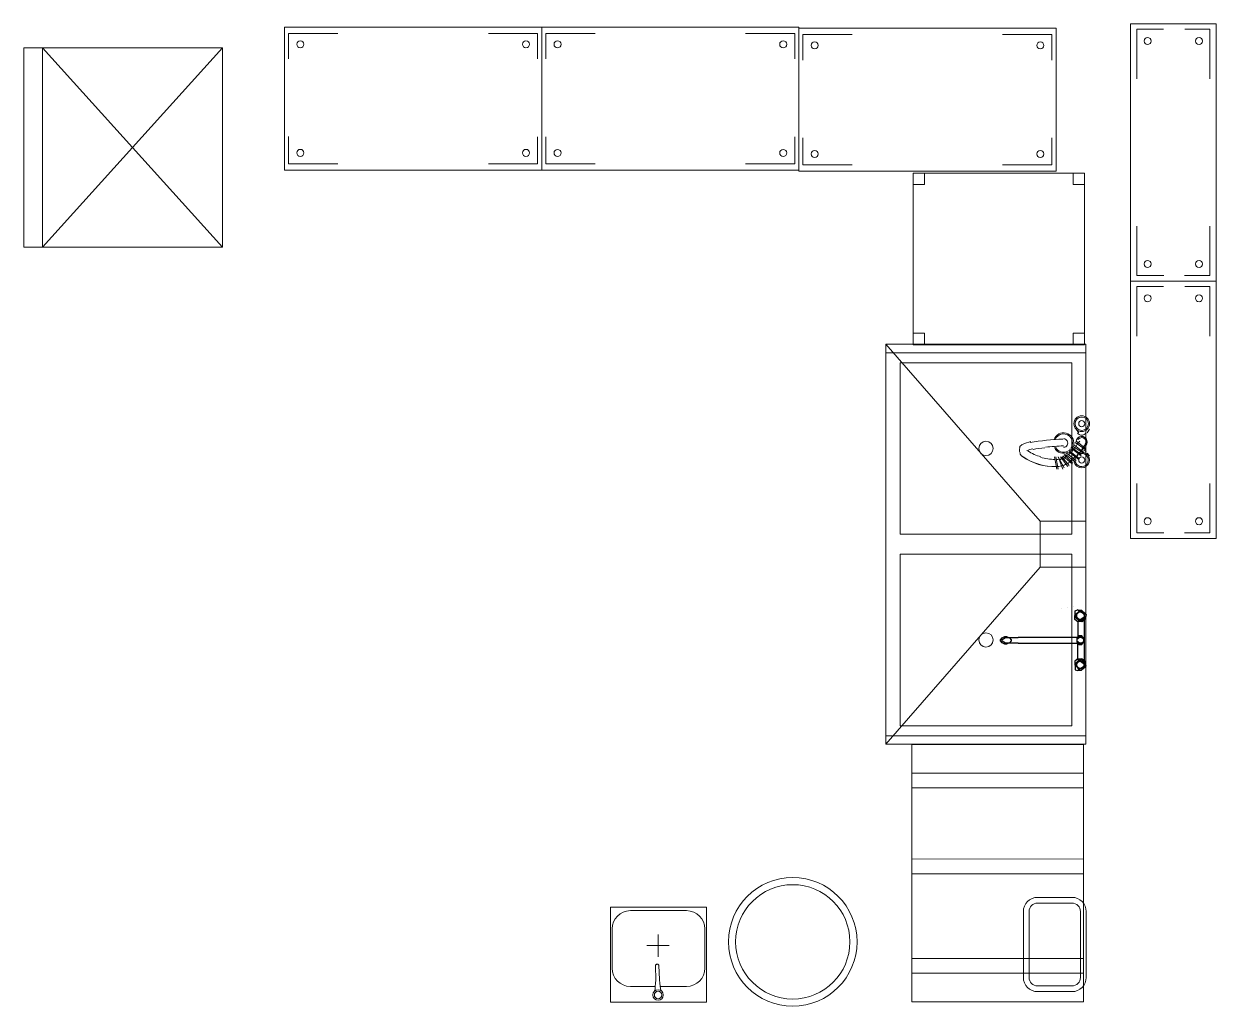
# Model space of a CAD drawing. Header units: millimetres. Extents: x -217779 to 263180, y 55413 to 130161.
# Drawn here: x -211430 to -207257, y 111249 to 114685 of the extents above; entities that cross this region are included whole.
import ezdxf

# ---------------------------------------------------------------- set-up
doc = ezdxf.new("R2010")
doc.units = ezdxf.units.MM
doc.layers.add('ТХ_пищеблок', color=30, linetype='Continuous', lineweight=20)
doc.layers.add('ТХ_привязка ТХ', color=7, linetype='Continuous', true_color=0x163d5c)

# ---------------------------------------------------------------- blocks, each defined once
blk = doc.blocks.new('A$C19c1ccfc')
at = {"layer": 'ТХ_пищеблок', "extrusion": (6.19736e-05, -0.000470712, 1)}
for p, q in [((-1573.2, -16565.4, 0.9), (-1573.2, -15665.4, 1.4)), ((-1573.2, -15665.4, 1.4), (-1273.2, -15665.4, 1.4)), ((-1273.2, -15665.4, 1.4), (-1273.2, -16565.4, 0.9)), ((-1273.2, -16565.4, 0.9), (-1573.2, -16565.4, 0.9)), ((-1573.2, -17465.4, 0.5), (-1573.2, -16565.4, 0.9)), ((-1573.2, -16565.4, 0.9), (-1273.2, -16565.4, 0.9)), ((-1273.2, -16565.4, 0.9), (-1273.2, -17465.4, 0.5)), ((-1273.2, -17465.4, 0.5), (-1573.2, -17465.4, 0.5))]:
    blk.add_line(p, q, dxfattribs=at)
at = {"layer": 'ТХ_пищеблок', "color": 140}
for p, q in [((-5381.8, -16446.9), (-5381.8, -15749.9)), ((-4751.5, -16446.9), (-5381.8, -15749.9)), ((-5381.8, -16446.9), (-4751.5, -15749.9))]:
    blk.add_line(p, q, dxfattribs=at)
at = {"layer": 'ТХ_пищеблок'}
for p, q in [((-2293.7, -16187.8, 0), (-2333.7, -16187.8, 0)), ((-2333.7, -16187.8, 0), (-2333.7, -16227.8, 0)), ((-2333.7, -16187.8, 0), (-1733.7, -16187.8, 0)), ((-2333.7, -16787.8, 0), (-2333.7, -16187.8, 0)), ((-2293.7, -16227.8, 0), (-2293.7, -16187.8, 0)), ((-1773.7, -16187.8, 0), (-1733.7, -16187.8, 0)), ((-1773.7, -16227.8, 0), (-1773.7, -16187.8, 0)), ((-1733.7, -16187.8, 0), (-1733.7, -16752.8, 0)), ((-1733.7, -16187.8, 0), (-1733.7, -16227.8, 0)), ((-2333.7, -16227.8, 0), (-2293.7, -16227.8, 0)), ((-1733.7, -16227.8, 0), (-1773.7, -16227.8, 0)), ((-2293.7, -16747.8, 0), (-2333.7, -16747.8, 0)), ((-2333.7, -16747.8, 0), (-2333.7, -16787.8, 0)), ((-2293.7, -16787.8, 0), (-2293.7, -16747.8, 0)), ((-1773.7, -16747.8, 0), (-1733.7, -16747.8, 0)), ((-1773.7, -16787.8, 0), (-1773.7, -16747.8, 0)), ((-1733.7, -16747.8, 0), (-1733.7, -16787.8, 0)), ((-1888.9, -17405.8), (-2428.9, -16785.8)), ((-2428.9, -18185.8), (-2428.9, -16785.8)), ((-2428.9, -16785.8), (-1728.9, -16785.8)), ((-1733.7, -16787.8, 0), (-2333.7, -16787.8, 0)), ((-2333.7, -16787.8, 0), (-2293.7, -16787.8, 0)), ((-1733.7, -16787.8, 0), (-1773.7, -16787.8, 0)), ((-1728.9, -16785.8), (-1728.9, -18185.8)), ((-1728.9, -17405.8), (-1888.9, -17405.8)), ((-1888.9, -17405.8), (-1888.9, -17565.8)), ((-1888.9, -17565.8), (-2428.9, -18185.8)), ((-1888.9, -17565.8), (-1728.9, -17565.8)), ((-1728.9, -18185.8), (-2428.9, -18185.8)), ((-2337.9, -18287.1), (-1737.9, -18287.2)), ((-2337.9, -18338.6), (-1737.9, -18338.6)), ((-2337.9, -18587.1), (-1737.9, -18587.2)), ((-2337.9, -18638.6), (-1737.9, -18638.6)), ((-1778.1, -18721.3, 61.9), (-1898.1, -18721.3, 61.9)), ((-1948.1, -18771.3, 61.9), (-1948.1, -19001.3, 61.9)), ((-1928.1, -18771.3, 61.9), (-1928.1, -19001.3, 61.9)), ((-1778.1, -18741.3, 61.9), (-1898.1, -18741.3, 61.9)), ((-1748.1, -19001.3, 61.9), (-1748.1, -18771.3, 61.9)), ((-1728.1, -19001.3, 61.9), (-1728.1, -18771.3, 61.9)), ((-2337.9, -18935.7), (-1737.9, -18935.7)), ((-2337.9, -18987.1), (-1737.9, -18987.1)), ((-1898.1, -19031.3, 61.9), (-1778.1, -19031.3, 61.9)), ((-1898.1, -19051.3, 61.9), (-1778.1, -19051.3, 61.9))]:
    blk.add_line(p, q, dxfattribs=at)
at = {"layer": 'ТХ_пищеблок', "color": 132}
for p, q in [((-2428.9, -18155.8), (-2428.9, -16815.8)), ((-2428.9, -16815.8), (-1728.9, -16815.8)), ((-1728.9, -16815.8), (-1728.9, -18155.8)), ((-2378.9, -17450.8), (-2378.9, -16850.8)), ((-2378.9, -16850.8), (-1778.9, -16850.8)), ((-1778.9, -16850.8), (-1778.9, -17450.8)), ((-1778.9, -17450.8), (-2378.9, -17450.8)), ((-2378.9, -18120.8), (-2378.9, -17520.8)), ((-2378.9, -17520.8), (-1778.9, -17520.8)), ((-1778.9, -17520.8), (-1778.9, -18120.8)), ((-1778.9, -18120.8), (-2378.9, -18120.8)), ((-1728.9, -18155.8), (-2428.9, -18155.8)), ((-3056.7, -18755.9), (-3393.7, -18755.9)), ((-3393.7, -18755.9), (-3393.7, -19087.9)), ((-3126.7, -18767.9), (-3323.7, -18767.9)), ((-3056.7, -19087.9), (-3056.7, -18755.9)), ((-3387.7, -18831.9), (-3387.7, -18968.9)), ((-3226.8, -18851), (-3226.7, -18929.3)), ((-3062.7, -18968.9), (-3062.7, -18831.9)), ((-3188, -18889.8), (-3266.3, -18889.9)), ((-3236.2, -18960.3), (-3235.9, -18959.3)), ((-3236.2, -18960.3), (-3235.9, -18959.3)), ((-3236.2, -18960.3), (-3234.9, -19010.7)), ((-3236.2, -18960.3), (-3234.9, -19010.7)), ((-3235.9, -18959.3), (-3235.5, -18958.4)), ((-3235.5, -18958.4), (-3234.9, -18957.5)), ((-3234.9, -18957.5), (-3234.1, -18956.8)), ((-3234.9, -18957.5), (-3234.1, -18956.8)), ((-3234.1, -18956.8), (-3233.2, -18956.2)), ((-3234.1, -18956.8), (-3233.2, -18956.2)), ((-3233.3, -18956.1), (-3232.8, -18955.7)), ((-3233.2, -18956.2), (-3232.2, -18955.7)), ((-3233.2, -18956.2), (-3232.2, -18955.7)), ((-3232.8, -18955.7), (-3232.1, -18955.4)), ((-3232.5, -18955.7), (-3231.5, -18955.4)), ((-3232.5, -18955.7), (-3231.5, -18955.4)), ((-3232.1, -18955.4), (-3231.2, -18955.1)), ((-3231.5, -18955.4), (-3230.4, -18955.3)), ((-3231.5, -18955.4), (-3230.4, -18955.3)), ((-3231.2, -18955.1), (-3230.4, -18955.1)), ((-3230.4, -18955.1), (-3229.5, -18955.1)), ((-3230.4, -18955.3), (-3229.3, -18955.4)), ((-3230.4, -18955.3), (-3229.3, -18955.4)), ((-3229.5, -18955.1), (-3228.7, -18955.3)), ((-3229.3, -18955.4), (-3228.2, -18955.6)), ((-3229.3, -18955.4), (-3228.2, -18955.6)), ((-3228.7, -18955.3), (-3227.9, -18955.6)), ((-3227.9, -18955.6), (-3227.4, -18955.9)), ((-3227.8, -18955.6), (-3226.8, -18956)), ((-3227.8, -18955.6), (-3226.8, -18956)), ((-3226.8, -18956), (-3225.8, -18956.6)), ((-3226.8, -18956), (-3225.8, -18956.6)), ((-3225.8, -18956.6), (-3225, -18957.2)), ((-3225.8, -18956.6), (-3225, -18957.2)), ((-3225, -18957.2), (-3224.3, -18958.1)), ((-3224.3, -18958.1), (-3223.8, -18959)), ((-3224.3, -18958.1), (-3223.8, -18959)), ((-3223.8, -18959), (-3223.5, -18959.9)), ((-3223.8, -18959), (-3223.5, -18959.9)), ((-3223.5, -18959.9), (-3222.1, -19009.3)), ((-3236.4, -19033.1), (-3235.4, -19022.1)), ((-3235.4, -19022.1), (-3234.9, -19010.7)), ((-3222.1, -19009.2), (-3222.1, -19009.3)), ((-3222.1, -19009.3), (-3222, -19010.3)), ((-3222.1, -19009.3), (-3222, -19010.3)), ((-3220.8, -19021.7), (-3222, -19010.3)), ((-3219.5, -19032), (-3220.8, -19021.7)), ((-3323.7, -19032.9), (-3236.4, -19032.9)), ((-3239.8, -19050.2), (-3238.4, -19046.8)), ((-3238.4, -19046.9), (-3237.3, -19041)), ((-3237.3, -19041), (-3236.4, -19033)), ((-3218.1, -19039.8), (-3219.5, -19031.9)), ((-3219.3, -19032.9), (-3126.7, -19032.9)), ((-3216.6, -19045.7), (-3218.1, -19039.8)), ((-3215.2, -19048.9), (-3216.7, -19045.6)), ((-3215.2, -19048.9), (-3216.7, -19045.6)), ((-3393.7, -19087.9), (-3056.7, -19087.9))]:
    blk.add_line(p, q, dxfattribs=at)
at = {"layer": 'ТХ_пищеблок', "color": 132, "linetype": 'ByBlock', "lineweight": -2, "ltscale": 100}
for p, q in [((-1767.8, -17749), (-1767, -17719)), ((-1767.8, -17749), (-1767, -17719)), ((-1767, -17719), (-1758, -17716)), ((-1767, -17719), (-1758, -17716)), ((-1763.9, -17731), (-1753.9, -17720.9)), ((-1763.9, -17731), (-1753.9, -17720.9)), ((-1763.9, -17743), (-1763.9, -17731)), ((-1763.9, -17743), (-1763.9, -17731)), ((-1733.9, -17731.9), (-1758, -17716)), ((-1758, -17716), (-1745, -17716.9)), ((-1733.9, -17731.9), (-1758, -17716)), ((-1743.9, -17720.9), (-1753.9, -17720.9)), ((-1743.9, -17720.9), (-1753.9, -17720.9)), ((-1731.9, -17727.9), (-1745, -17716.9)), ((-1731.9, -17727.9), (-1745, -17716.9)), ((-1743.9, -17720.9), (-1734.9, -17730.9)), ((-1743.9, -17720.9), (-1734.9, -17730.9)), ((-1731.9, -17727.9), (-1734.9, -17729.9)), ((-1731.9, -17727.9), (-1734.9, -17729.9)), ((-1734.9, -17729.9), (-1733.9, -17731.9)), ((-1734.9, -17729.9), (-1733.9, -17731.9)), ((-1734.9, -17730.9), (-1734.9, -17742.9)), ((-1734.9, -17730.9), (-1734.9, -17742.9)), ((-1732.9, -17738.9), (-1733.9, -17731.9)), ((-1732.9, -17738.9), (-1733.9, -17731.9)), ((-1731.9, -17727.9), (-1727.9, -17732.9)), ((-1731.9, -17727.9), (-1727.9, -17732.9)), ((-1727.9, -17732.9), (-1730.9, -17741.9)), ((-1727.9, -17732.9), (-1730.9, -17741.9)), ((-1757.8, -17757), (-1767.8, -17749)), ((-1757.8, -17757), (-1767.8, -17749)), ((-1753.8, -17752.9), (-1763.9, -17743)), ((-1753.8, -17752.9), (-1763.9, -17743)), ((-1754.8, -17754), (-1757.8, -17757)), ((-1754.8, -17754), (-1757.8, -17757)), ((-1757.8, -17757), (-1754.8, -17756)), ((-1757.8, -17757), (-1754.8, -17756)), ((-1757.5, -17756.9), (-1757.4, -17812)), ((-1754.8, -17754), (-1734.9, -17739.9)), ((-1754.8, -17754), (-1734.9, -17739.9)), ((-1745.8, -17755.9), (-1754.8, -17754)), ((-1745.8, -17755.9), (-1754.8, -17754)), ((-1743.8, -17756.9), (-1754.8, -17756)), ((-1743.8, -17756.9), (-1754.8, -17756)), ((-1743.8, -17752.9), (-1753.8, -17752.9)), ((-1743.8, -17752.9), (-1753.8, -17752.9)), ((-1736.8, -17750.9), (-1745.8, -17755.9)), ((-1736.8, -17750.9), (-1745.8, -17755.9)), ((-1734.9, -17742.9), (-1743.8, -17752.9)), ((-1734.9, -17742.9), (-1743.8, -17752.9)), ((-1734.8, -17752.9), (-1743.8, -17756.9)), ((-1734.8, -17752.9), (-1743.8, -17756.9)), ((-1734.9, -17739.9), (-1736.8, -17750.9)), ((-1734.9, -17739.9), (-1736.8, -17750.9)), ((-1732.9, -17738.9), (-1734.9, -17739.9)), ((-1732.9, -17738.9), (-1734.9, -17739.9)), ((-1734.8, -17752.9), (-1730.9, -17741.9)), ((-1734.8, -17752.9), (-1730.9, -17741.9)), ((-1734.8, -17752.9), (-1734.7, -17891)), ((-2028.5, -17820.2), (-2022.5, -17813.2)), ((-2022.5, -17813.2), (-2012.5, -17809.2)), ((-2022.5, -17819.2), (-2010.5, -17812.2)), ((-2022.5, -17825.2), (-2022.5, -17819.2)), ((-2012.5, -17809.2), (-2006.5, -17809.2)), ((-2010.5, -17812.2), (-1966.5, -17812.2)), ((-2006.5, -17809.2), (-1996.5, -17813.2)), ((-1996.5, -17813.2), (-1990.5, -17820.2)), ((-1757.4, -17812), (-1966.5, -17812.2)), ((-1753.6, -17807), (-1760.6, -17816)), ((-1753.6, -17807), (-1760.6, -17816)), ((-1753.6, -17810), (-1760.6, -17817)), ((-1753.6, -17810), (-1760.6, -17817)), ((-1751.4, -17812), (-1760.6, -17819)), ((-1760.6, -17816), (-1760.6, -17828)), ((-1760.6, -17816), (-1760.6, -17828)), ((-1743.6, -17807), (-1753.6, -17807)), ((-1743.6, -17807), (-1753.6, -17807)), ((-1742.6, -17810), (-1753.6, -17810)), ((-1742.6, -17810), (-1753.6, -17810)), ((-1745.6, -17812), (-1751.4, -17812)), ((-1735.6, -17819), (-1745.6, -17812)), ((-1735.6, -17819), (-1745.6, -17812)), ((-1736.6, -17816), (-1743.6, -17807)), ((-1736.6, -17816), (-1743.6, -17807)), ((-1735.6, -17817), (-1742.6, -17810)), ((-1735.6, -17817), (-1742.6, -17810)), ((-1736.6, -17828), (-1736.6, -17816)), ((-1736.6, -17828), (-1736.6, -17816)), ((-1735.6, -17827), (-1735.6, -17817)), ((-1735.6, -17827), (-1735.6, -17817)), ((-2028.5, -17824.2), (-2028.5, -17820.2)), ((-2022.5, -17831.2), (-2028.5, -17824.2)), ((-2010.5, -17832.2), (-2022.5, -17825.2)), ((-2012.5, -17835.2), (-2022.5, -17831.2)), ((-2006.5, -17835.2), (-2012.5, -17835.2)), ((-1966.5, -17832.2), (-2010.5, -17832.2)), ((-1996.5, -17831.2), (-2006.5, -17835.2)), ((-1990.5, -17824.2), (-1996.5, -17831.2)), ((-1990.5, -17820.2), (-1990.5, -17824.2)), ((-1966.5, -17832.2), (-1757.5, -17832)), ((-1751.4, -17832.1), (-1760.6, -17825)), ((-1760.6, -17827), (-1753.6, -17834)), ((-1760.6, -17827), (-1753.6, -17834)), ((-1760.6, -17828), (-1753.6, -17837)), ((-1760.6, -17828), (-1753.6, -17837)), ((-1757.4, -17887.1), (-1757.4, -17832)), ((-1753.6, -17834), (-1742.6, -17834)), ((-1753.6, -17834), (-1742.6, -17834)), ((-1753.6, -17837), (-1743.6, -17837)), ((-1753.6, -17837), (-1743.6, -17837)), ((-1745.5, -17832.1), (-1751.4, -17832.1)), ((-1745.6, -17832), (-1735.6, -17825)), ((-1745.6, -17832), (-1735.6, -17825)), ((-1743.6, -17837), (-1736.6, -17828)), ((-1743.6, -17837), (-1736.6, -17828)), ((-1742.6, -17834), (-1735.6, -17827)), ((-1742.6, -17834), (-1735.6, -17827)), ((-1757.7, -17887), (-1767.7, -17895)), ((-1757.7, -17887), (-1767.7, -17895)), ((-1767.7, -17895), (-1766.8, -17925)), ((-1767.7, -17895), (-1766.8, -17925)), ((-1763.7, -17901), (-1763.8, -17913)), ((-1763.7, -17901), (-1763.8, -17913)), ((-1753.7, -17891), (-1763.7, -17901)), ((-1753.7, -17891), (-1763.7, -17901)), ((-1757.7, -17887), (-1754.7, -17888)), ((-1754.7, -17890), (-1757.7, -17887)), ((-1757.7, -17887), (-1754.7, -17888)), ((-1754.7, -17890), (-1757.7, -17887)), ((-1743.7, -17887), (-1754.7, -17888)), ((-1743.7, -17887), (-1754.7, -17888)), ((-1745.7, -17888), (-1754.7, -17890)), ((-1745.7, -17888), (-1754.7, -17890)), ((-1754.7, -17890), (-1734.7, -17904)), ((-1754.7, -17890), (-1734.7, -17904)), ((-1743.7, -17891), (-1753.7, -17891)), ((-1743.7, -17891), (-1753.7, -17891)), ((-1736.7, -17893), (-1745.7, -17888)), ((-1736.7, -17893), (-1745.7, -17888)), ((-1734.7, -17891), (-1743.7, -17887)), ((-1734.7, -17891), (-1743.7, -17887)), ((-1734.7, -17901), (-1743.7, -17891)), ((-1734.7, -17901), (-1743.7, -17891)), ((-1734.7, -17904), (-1736.7, -17893)), ((-1734.7, -17904), (-1736.7, -17893)), ((-1734.8, -17913), (-1734.7, -17901)), ((-1734.8, -17913), (-1734.7, -17901)), ((-1734.7, -17891), (-1730.7, -17902)), ((-1734.7, -17891), (-1730.7, -17902)), ((-1727.7, -17911), (-1730.7, -17902)), ((-1727.7, -17911), (-1730.7, -17902)), ((-1766.8, -17925), (-1757.8, -17928)), ((-1766.8, -17925), (-1757.8, -17928)), ((-1763.8, -17913), (-1753.8, -17923)), ((-1763.8, -17913), (-1753.8, -17923)), ((-1733.8, -17912), (-1757.8, -17928)), ((-1733.8, -17912), (-1757.8, -17928)), ((-1757.8, -17928), (-1744.8, -17927)), ((-1743.8, -17923), (-1753.8, -17923)), ((-1743.8, -17923), (-1753.8, -17923)), ((-1731.8, -17916), (-1744.8, -17927)), ((-1731.8, -17916), (-1744.8, -17927)), ((-1743.8, -17923), (-1734.8, -17913)), ((-1743.8, -17923), (-1734.8, -17913)), ((-1734.8, -17914), (-1733.8, -17912)), ((-1734.8, -17914), (-1733.8, -17912)), ((-1731.8, -17916), (-1734.8, -17914)), ((-1731.8, -17916), (-1734.8, -17914)), ((-1732.7, -17905), (-1734.7, -17904)), ((-1732.7, -17905), (-1734.7, -17904)), ((-1732.7, -17905), (-1733.8, -17912)), ((-1732.7, -17905), (-1733.8, -17912)), ((-1731.8, -17916), (-1727.7, -17911)), ((-1731.8, -17916), (-1727.7, -17911))]:
    blk.add_line(p, q, dxfattribs=at)

msp = doc.modelspace()

# ---------------------------------------------------------------- linework, layer by layer
at = {"layer": 'ТХ_пищеблок'}
for points in [[(-209617.8, 114173.8), (-210517.8, 114173.8), (-210517.8, 114673.8), (-209617.8, 114673.8)], [(-208717.4, 114173.7), (-209617.4, 114173.7), (-209617.4, 114673.7), (-208717.4, 114673.7)]]:
    msp.add_lwpolyline(points, close=True, dxfattribs=at)
at = {"layer": 'ТХ_пищеблок', "extrusion": (-0.000470712, 6.19742e-05, 1)}
for points, elevation in [([(-210503.5, 114562.5), (-210503.5, 114651.7), (-210330.9, 114651.7)], 106.2), ([(-209603.1, 114562.4), (-209603.1, 114651.5), (-209430.5, 114651.5)], 105.8), ([(-208703.3, 114558.7), (-208703.3, 114647.9), (-208530.7, 114647.9)], 105.3), ([(-210503.5, 114290.6), (-210503.5, 114195.9), (-210330.9, 114195.9)], 106.2), ([(-209603.1, 114290.5), (-209603.1, 114195.8), (-209430.5, 114195.8)], 105.7), ([(-208703.3, 114286.9), (-208703.3, 114192.1), (-208530.7, 114192.1)], 105.3)]:
    msp.add_lwpolyline(points, dxfattribs=dict(at, elevation=elevation))
at = {"layer": 'ТХ_пищеблок', "extrusion": (0.000470712, 6.19742e-05, 1)}
for points, elevation in [([(-209632, 114562.5), (-209632, 114651.7), (-209804.6, 114651.7)], -91.6), ([(-208731.6, 114562.4), (-208731.6, 114651.6), (-208904.2, 114651.6)], -91.1), ([(-207831.8, 114558.7), (-207831.8, 114647.9), (-208004.4, 114647.9)], -90.7), ([(-209632, 114290.6), (-209632, 114195.9), (-209804.6, 114195.9)], -91.6), ([(-208731.6, 114290.5), (-208731.6, 114195.8), (-208904.2, 114195.8)], -91.2), ([(-207831.8, 114286.9), (-207831.8, 114192.2), (-208004.4, 114192.2)], -90.7)]:
    msp.add_lwpolyline(points, dxfattribs=dict(at, elevation=elevation))
at = {"layer": 'ТХ_пищеблок', "elevation": 0}
msp.add_lwpolyline([(-207817.6, 114170), (-208717.6, 114170), (-208717.6, 114670), (-207817.6, 114670)], close=True, dxfattribs=at)
at = {"layer": 'ТХ_пищеблок', "extrusion": (6.19736e-05, -0.000470712, 1)}
for points, elevation in [([(-207441.4, 114666.1), (-207535, 114666.1), (-207535, 114493)], -65.4), ([(-207367.1, 114666.1), (-207279.3, 114666.1), (-207279.3, 114493)], -65.4), ([(-207440.3, 113804.4), (-207535, 113804.4), (-207535, 113977)], -65.5), ([(-207368.4, 113804.4), (-207279.3, 113804.4), (-207279.3, 113977)], -65.5), ([(-207441.4, 113766.1), (-207535, 113766.1), (-207535, 113593)], -65.5), ([(-207367.1, 113766.1), (-207279.3, 113766.1), (-207279.3, 113593)], -65.5), ([(-207440.3, 112904.4), (-207535, 112904.4), (-207535, 113077)], -65.5), ([(-207368.4, 112904.4), (-207279.3, 112904.4), (-207279.3, 113077)], -65.5)]:
    msp.add_lwpolyline(points, dxfattribs=dict(at, elevation=elevation))
at = {"layer": 'ТХ_пищеблок', "color": 140}
msp.add_lwpolyline([(-210735.4, 114600.8), (-211430.4, 114600.8), (-211430.4, 113903.8), (-210735.4, 113903.8)], close=True, dxfattribs=at)
at = {"layer": 'ТХ_пищеблок', "color": 132, "lineweight": 0}
for points in [[(-207738.3, 113254.7), (-207746.8, 113267.4)], [(-207708.7, 113254.7), (-207700.2, 113267.4)], [(-207742.6, 113216.7), (-207734.1, 113225.1), (-207742.6, 113216.7), (-207746.8, 113208.2)], [(-207712.9, 113199.7), (-207746.8, 113225.1)], [(-207746.8, 113157.4), (-207780.6, 113182.8)], [(-207738.3, 113165.9), (-207772.2, 113191.3)], [(-207772.2, 113187), (-207738.3, 113161.6)], [(-207772.2, 113178.6), (-207772.2, 113182.8), (-207767.9, 113182.8), (-207772.2, 113182.8)], [(-207729.9, 113178.6), (-207763.7, 113204)], [(-207763.7, 113199.7), (-207729.9, 113174.3)], [(-207763.7, 113187), (-207759.5, 113191.3), (-207759.5, 113195.5), (-207759.5, 113191.3)], [(-207759.5, 113208.2), (-207721.4, 113182.8)], [(-207721.4, 113187), (-207755.2, 113212.4)], [(-207755.2, 113195.5), (-207751, 113204)], [(-207751, 113220.9), (-207712.9, 113195.5)], [(-207708.7, 113182.8), (-207700.2, 113174.3)], [(-207822.9, 113170.1), (-207814.5, 113127.8)], [(-207810.3, 113127.8), (-207818.7, 113170.1)], [(-207814.5, 113161.6), (-207810.3, 113161.6)], [(-207810.3, 113170.1), (-207793.3, 113127.8), (-207810.3, 113170.1), (-207789.1, 113132)], [(-207806, 113161.6), (-207801.8, 113161.6), (-207797.6, 113165.9), (-207801.8, 113161.6)], [(-207801.8, 113170.1), (-207776.4, 113136.3)], [(-207772.2, 113140.5), (-207797.6, 113170.1)], [(-207793.3, 113174.3), (-207759.5, 113144.7)], [(-207793.3, 113165.9), (-207789.1, 113165.9), (-207784.9, 113170.1), (-207780.6, 113174.3), (-207776.4, 113174.3), (-207780.6, 113174.3), (-207784.9, 113170.1), (-207789.1, 113165.9)], [(-207759.5, 113149), (-207789.1, 113178.6)], [(-207784.9, 113178.6), (-207751, 113153.2)]]:
    msp.add_lwpolyline(points, close=True, dxfattribs=at)
for points in [[(-207905.8, 113223.6, 0.076793), (-207934.5, 113213.8, -0.076793)], [(-207793.7, 113232.7, 0.030153), (-207908.1, 113220.9, -0.030153)], [(-207755.7, 113212.8, 0.921844), (-207825.2, 113230.4, -0.921844)], [(-207764.3, 113201.9, 1.108707), (-207821, 113229.8, -1.108707)], [(-207791.2, 113204, 1.000049), (-207791.2, 113233.6, -1.000049)], [(-207721, 113205.2, 1.879148), (-207746.8, 113223.4, -1.879148)], [(-207718.9, 113206.1, 1.639573), (-207746.6, 113225.6, -1.639573)], [(-207743, 113254, 0.502962), (-207712.5, 113254, -0.502962)], [(-207935.9, 113213.1, 0.128446), (-207945.9, 113203.5, -0.128446)], [(-207943.2, 113202.8, 0.263202), (-207943.2, 113184, -0.263202)], [(-207899.1, 113198.1, 0.048642), (-207920.1, 113192.4, -0.048642)], [(-207916.3, 113191.7, 0.086562), (-207870.8, 113170.7, -0.086562)], [(-207856.5, 113201.9, 0.021688), (-207898.2, 113196.3, -0.021688)], [(-207791.2, 113209.2, 0.008531), (-207854.8, 113204.3, -0.008531)], [(-207823.4, 113202.7, 0.423103), (-207774.2, 113187.1, -0.423103)], [(-207819.3, 113203.9, 0.413779), (-207776.4, 113190.7, -0.413779)], [(-207773.5, 113192.4, 0.075801), (-207766.5, 113198.9, -0.075801)], [(-207770.5, 113189.3, 0.071236), (-207763.1, 113196.3, -0.071236)], [(-207760.8, 113199.6, 0.071497), (-207756.6, 113208.9, -0.071497)], [(-207755.2, 113160.7, 3.349514), (-207737.7, 113185.2, -3.349514)], [(-207750.9, 113157, 2.5734), (-207732.3, 113182.3, -2.5734)], [(-207737, 113180.9, 0.111571), (-207745.2, 113174.9, -0.111571)], [(-207744.2, 113172.8, 0.006867), (-207738.2, 113180.2, -0.006867)], [(-207735.9, 113183.2, 0.006878), (-207730.2, 113190.9, -0.006878)], [(-207712.5, 113187.8, 0.232603), (-207727.4, 113195.5, -0.232603)], [(-207725.7, 113204.1, 0.039911), (-207722.8, 113204.6, -0.039911)], [(-207871.8, 113169.2, 0.073497), (-207821, 113161.6, -0.073497)], [(-207815.3, 113136.4, 0.043708), (-207799.6, 113138.8, -0.043708)], [(-207795.9, 113139.7, 0.038822), (-207782.8, 113144.6, -0.038822)], [(-207779.3, 113146.3, 0.030446), (-207769.8, 113151.9, -0.030446)], [(-207767.8, 113156.5, 0.021049), (-207759.6, 113163.1, -0.021049)], [(-207756.8, 113165.6, 0.020071), (-207749.7, 113172.8, -0.020071)], [(-207747.5, 113171.8, 0.121122), (-207751, 113161.2, -0.121122)]]:
    msp.add_lwpolyline(points, format="xyb", close=True, dxfattribs=at)
for points in [[(-207715, 113213.6, -0.016359), (-207728, 113194, 0.016359), (-207715.3, 113215, 1.000109), (-207740.2, 113231, -1.000109), (-207715, 113213.6)], [(-207934.3, 113170, -0.098402), (-207944.6, 113181.9, 0.098402), (-207933.2, 113170.6, 0.153885), (-207817.3, 113136.3, -0.153885), (-207934.3, 113170)]]:
    msp.add_lwpolyline(points, format="xyb", dxfattribs=at)
for points in [[(-207780.6, 113182.8), (-207780.6, 113182.8)], [(-207780.6, 113182.8), (-207780.6, 113182.8)], [(-207772.2, 113191.3), (-207772.2, 113191.3)], [(-207772.2, 113191.3), (-207772.2, 113191.3)], [(-207763.7, 113199.7), (-207763.7, 113199.7)], [(-207763.7, 113199.7), (-207763.7, 113199.7)], [(-207755.2, 113212.4), (-207755.2, 113212.4)], [(-207755.2, 113212.4), (-207755.2, 113212.4)], [(-207746.8, 113220.9), (-207746.8, 113220.9)], [(-207746.8, 113220.9), (-207746.8, 113220.9)], [(-207721.4, 113187), (-207721.4, 113187)], [(-207721.4, 113187), (-207721.4, 113187)], [(-207712.9, 113195.5), (-207712.9, 113195.5)], [(-207712.9, 113195.5), (-207712.9, 113195.5)], [(-207818.7, 113170.1), (-207818.7, 113170.1)], [(-207818.7, 113170.1), (-207818.7, 113170.1)], [(-207810.3, 113170.1), (-207810.3, 113170.1)], [(-207810.3, 113170.1), (-207810.3, 113170.1)], [(-207801.8, 113170.1), (-207801.8, 113170.1)], [(-207801.8, 113170.1), (-207801.8, 113170.1)], [(-207789.1, 113174.3), (-207789.1, 113174.3)], [(-207789.1, 113174.3), (-207789.1, 113174.3)], [(-207759.5, 113144.7), (-207759.5, 113144.7)], [(-207759.5, 113144.7), (-207759.5, 113144.7)], [(-207746.8, 113153.2), (-207746.8, 113153.2)], [(-207746.8, 113153.2), (-207746.8, 113153.2)], [(-207738.3, 113165.9), (-207738.3, 113165.9)], [(-207738.3, 113165.9), (-207738.3, 113165.9)], [(-207729.9, 113174.3), (-207729.9, 113174.3)], [(-207729.9, 113174.3), (-207729.9, 113174.3)], [(-207814.5, 113127.8), (-207814.5, 113127.8)], [(-207814.5, 113127.8), (-207814.5, 113127.8)], [(-207793.3, 113132), (-207793.3, 113132)], [(-207793.3, 113132), (-207793.3, 113132)], [(-207772.2, 113136.3), (-207772.2, 113136.3)], [(-207772.2, 113136.3), (-207772.2, 113136.3)], [(-207800, 112639.6), (-207800, 112639.6)], [(-207800, 112639.6), (-207800, 112639.6)], [(-207778.8, 112643.8), (-207778.8, 112643.8)], [(-207778.8, 112643.8), (-207778.8, 112643.8)], [(-207757.7, 112648.1), (-207757.7, 112648.1)], [(-207757.7, 112648.1), (-207757.7, 112648.1)]]:
    msp.add_lwpolyline(points, dxfattribs=at)
at = {"layer": 'ТХ_пищеблок', "flags": 128}
msp.add_lwpolyline([(-208321.9, 111263.6), (-208321.8, 112163.6), (-207721.8, 112163.5), (-207721.9, 111263.5)], close=True, dxfattribs=at)
at = {"layer": 'ТХ_пищеблок', "extrusion": (-0.000470712, 6.19742e-05, 1)}
for centre in [(-210462.7, 114613.8, 106.2), (-209562.3, 114613.7, 105.8), (-208662.5, 114610, 105.3), (-210462.7, 114233.8, 106.2), (-209562.3, 114233.7, 105.7), (-208662.5, 114230, 105.3)]:
    msp.add_circle(centre, 12.3, dxfattribs=at)
at = {"layer": 'ТХ_пищеблок', "extrusion": (0.000470712, 6.19742e-05, 1)}
for centre in [(-209672.8, 114613.8, -91.6), (-208772.4, 114613.7, -91.1), (-207872.6, 114610, -90.7), (-209672.8, 114233.8, -91.6), (-208772.4, 114233.7, -91.2), (-207872.6, 114230, -90.7)]:
    msp.add_circle(centre, 12.3, dxfattribs=at)
at = {"layer": 'ТХ_пищеблок', "extrusion": (6.19736e-05, -0.000470712, 1)}
for centre in [(-207497.1, 114625.2, -65.4), (-207317.1, 114625.2, -65.4), (-207497.1, 113845.2, -65.5), (-207317.1, 113845.2, -65.5), (-207497.1, 113725.2, -65.5), (-207317.1, 113725.2, -65.5), (-207497.1, 112945.2, -65.5), (-207317.1, 112945.2, -65.5)]:
    msp.add_circle(centre, 12.3, dxfattribs=at)
at = {"layer": 'ТХ_пищеблок', "color": 132, "lineweight": 0}
for centre, radius in [((-207727.7, 113286.5), 27.5), ((-207727.7, 113286.5), 27.5), ((-207727.7, 113286.5), 23.3), ((-207727.7, 113286.5), 23.3), ((-207727.7, 113286.5), 10.6), ((-207727.7, 113286.5), 10.6), ((-207727.7, 113159.5), 10.6), ((-207727.7, 113159.5), 10.6)]:
    msp.add_circle(centre, radius, dxfattribs=at)
at = {"layer": 'ТХ_пищеблок', "color": 132}
for centre, radius in [((-208062.8, 113199.9), 25), ((-208062.8, 112529.9), 25), ((-209210.6, 111287.8), 18.3), ((-209210.6, 111287.8), 13)]:
    msp.add_circle(centre, radius, dxfattribs=at)
at = {"layer": 'ТХ_пищеблок', "color": 132, "linetype": 'ByBlock', "lineweight": -2, "ltscale": 100}
for centre in [(-207732.3, 112614.8), (-207732.3, 112614.8), (-207732.2, 112442.7), (-207732.2, 112442.7)]:
    msp.add_circle(centre, 13, dxfattribs=at)
at = {"layer": 'ТХ_пищеблок'}
for radius in [225, 200]:
    msp.add_circle((-208739.1, 111473.7), radius, dxfattribs=at)
for centre, radius, start, end in [((-207882, 111579.4, 61.9), 50, 90, 180), ((-207882, 111579.4, 61.9), 30, 90, 180), ((-207762, 111579.4, 61.9), 50, 0, 90), ((-207762, 111579.4, 61.9), 30, 0, 90), ((-207882, 111349.4, 61.9), 50, 180, 270), ((-207882, 111349.4, 61.9), 30, 180, 270), ((-207762, 111349.4, 61.9), 50, 270, 0), ((-207762, 111349.4, 61.9), 30, 270, 0)]:
    msp.add_arc(centre, radius, start, end, dxfattribs=at)
at = {"layer": 'ТХ_пищеблок', "color": 132}
for centre, start, end in [((-209307.6, 111518.8), 90, 180), ((-209110.6, 111518.8), 0, 90), ((-209307.6, 111381.8), 180, 270), ((-209110.6, 111381.8), 270, 0)]:
    msp.add_arc(centre, 64, start, end, dxfattribs=at)

# ---------------------------------------------------------------- block references
at = {"layer": 'ТХ_привязка ТХ', "color": 1, "ltscale": 100}
msp.add_blockref('A$C19c1ccfc', (-205983.9, 130350.7), dxfattribs=at)

doc.saveas('drawing.dxf')
